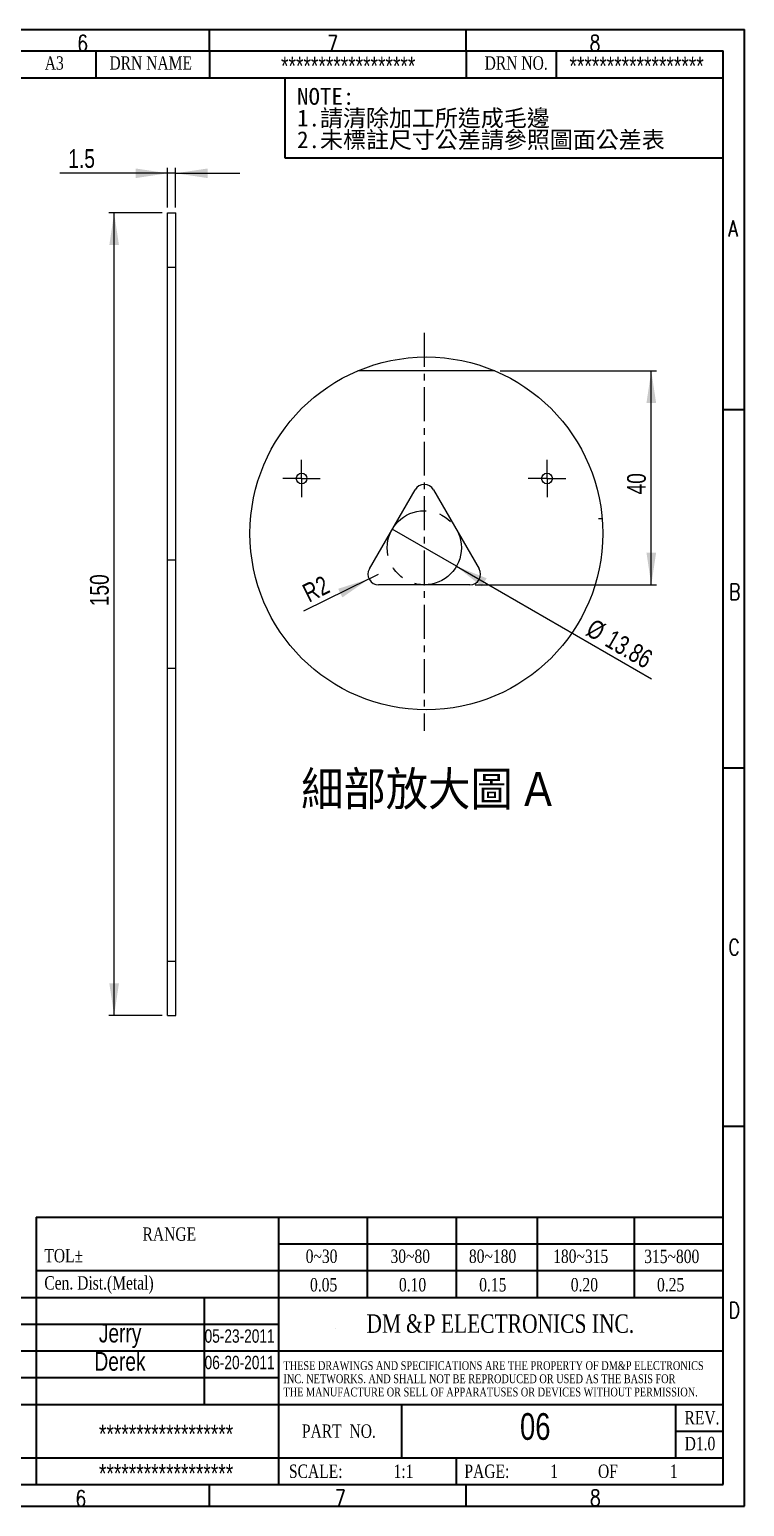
# Model space of a CAD drawing. Header units: millimetres. Extents: x 14 to 406, y 7 to 287.
# Drawn here: x 272.3 to 406, y 10.4 to 286.5 of the extents above; entities that cross this region are included whole.
import ezdxf

# ---------------------------------------------------------------- set-up
doc = ezdxf.new("R2010")
doc.units = ezdxf.units.MM
doc.header["$PDSIZE"] = -1
doc.linetypes.add('CENTER', pattern=[10.16, 6.35, -1.27, 1.27, -1.27])
doc.linetypes.add('CENTERX2', pattern=[20.32, 12.7, -2.54, 2.54, -2.54])
doc.layers.add('SLD-0', color=179, linetype='Continuous')
for name, color, linetype, lineweight in [('中心線2', 1, 'CENTER', 15), ('尺寸標柱線', 3, 'Continuous', 15), ('文字線性', 150, 'Continuous', 15)]:
    doc.layers.add(name, color=color, linetype=linetype, lineweight=lineweight)
doc.styles.add('SLDTEXTSTYLE0', font='sanss___.ttf', dxfattribs={"width": 0.733})
doc.styles.add('SLDTEXTSTYLE1', font='')
doc.styles.add('SLDTEXTSTYLE2', font='', dxfattribs={"bigfont": 'bigfont'})
doc.styles.add('SLDTEXTSTYLE3', font='txt_____.ttf', dxfattribs={"width": 0.784516})
doc.styles.add('SLDTEXTSTYLE4', font='times.ttf', dxfattribs={"width": 0.770477})
doc.styles.add('SLDTEXTSTYLE7', font='GOTHIC.TTF', dxfattribs={"width": 0.913, "bigfont": 'bigfont'})
doc.styles.get('SLDTEXTSTYLE1').set_extended_font_data('細明體')
doc.styles.get('SLDTEXTSTYLE2').set_extended_font_data('細明體')
doc.dimstyles.new('SLDDIMSTYLE0', dxfattribs={"dimtxt": 3.5, "dimasz": 6, "dimexe": 0, "dimexo": 0.0625, "dimgap": 0.875, "dimtad": 2, "dimrnd": 1e-09, "dimzin": 12, "dimdsep": 46, "dimtxsty": 'SLDTEXTSTYLE0', "dimsah": 1, "dimcen": 0.09, "dimadec": 0, "dimazin": 0, "dimtfac": 1, "dimtofl": 0, "dimtmove": 0, "dimatfit": 3, "dimfxl": 0, "dimtolj": 1, "dimtzin": 12, "dimarcsym": 0})
doc.dimstyles.new('SLDDIMSTYLE3', dxfattribs={"dimtxt": 3.5, "dimasz": 6, "dimexe": 0, "dimexo": 0.0625, "dimgap": 0.875, "dimtad": 2, "dimrnd": 1e-09, "dimzin": 12, "dimdsep": 46, "dimtxsty": 'SLDTEXTSTYLE0', "dimsah": 1, "dimcen": 0.09, "dimadec": 0, "dimazin": 0, "dimtfac": 1, "dimtmove": 0, "dimatfit": 3, "dimfxl": 0, "dimtolj": 1, "dimtzin": 12, "dimarcsym": 0})
doc.dimstyles.new('SLDDIMSTYLE4', dxfattribs={"dimtxt": 3.5, "dimasz": 6, "dimexe": 0, "dimexo": 0.0625, "dimgap": 0.875, "dimtad": 2, "dimdec": 1, "dimrnd": 1e-09, "dimzin": 12, "dimdsep": 46, "dimtxsty": 'SLDTEXTSTYLE0', "dimsah": 1, "dimcen": 0.09, "dimadec": 0, "dimazin": 0, "dimtfac": 1, "dimtdec": 1, "dimtofl": 0, "dimtmove": 0, "dimatfit": 3, "dimfxl": 0, "dimtolj": 1, "dimtzin": 12, "dimarcsym": 0})
doc.dimstyles.new('SLDDIMSTYLE6', dxfattribs={"dimtxt": 3.5, "dimasz": 6, "dimexe": 0, "dimexo": 0.0625, "dimgap": 0.875, "dimtad": 2, "dimrnd": 1e-09, "dimzin": 12, "dimdsep": 46, "dimtxsty": 'SLDTEXTSTYLE0', "dimsah": 1, "dimcen": 0.09, "dimadec": 0, "dimazin": 0, "dimtfac": 1, "dimtofl": 0, "dimtmove": 0, "dimatfit": 3, "dimfxl": 0, "dimtolj": 1, "dimtzin": 12, "dimarcsym": 0})

# ---------------------------------------------------------------- blocks, each defined once
blk = doc.blocks.new('SW_NOTE_0')
at = {"layer": '文字線性', "color": 0, "char_height": 3.5, "attachment_point": 1}
for s, insert, style in [('NOTE:', (0, 4.37), 'SLDTEXTSTYLE1'), ('1.請清除加工所造成毛邊', (0, -0.13), 'SLDTEXTSTYLE2'), ('2.未標註尺寸公差請參照圖面公差表', (0, -4.63), 'SLDTEXTSTYLE2')]:
    blk.add_mtext(s, dxfattribs=dict(at, insert=insert, style=style))
blk = doc.blocks.new('SW_NOTE_1')
at = {"layer": '文字線性', "color": 0, "char_height": 1.65, "attachment_point": 1, "style": 'SLDTEXTSTYLE4'}
for s, insert in [(' THESE DRAWINGS AND SPECIFICATIONS ARE THE PROPERTY OF DM&P ELECTRONICS', (0, 2.16)), (' THE MANUFACTURE OR SELL OF APPARATUSES OR DEVICES WITHOUT PERMISSION.', (0, -2.77)), (' INC. NETWORKS. AND SHALL NOT BE REPRODUCED OR USED AS THE BASIS FOR', (0, -0.3))]:
    blk.add_mtext(s, dxfattribs=dict(at, insert=insert))
blk = doc.blocks.new('*D81')
at = {"layer": '尺寸標柱線', "color": 5}
for p, q in [((298.16, 259.63), (278, 259.63)), ((298.16, 253.21), (298.16, 260.63)), ((299.66, 259.63), (298.16, 259.63)), ((299.66, 253.21), (299.66, 260.63)), ((299.66, 259.63), (311.66, 259.63))]:
    blk.add_line(p, q, dxfattribs=at)
for points in [[(298.16, 259.63), (292.16, 260.53), (292.16, 258.73)], [(299.66, 259.63), (305.66, 258.73), (305.66, 260.53)]]:
    blk.add_solid(points, dxfattribs=at)
at = {"layer": '尺寸標柱線', "color": 5, "insert": (279.59, 264.14), "char_height": 3.5, "attachment_point": 1, "style": 'SLDTEXTSTYLE0'}
blk.add_mtext('1.5', dxfattribs=at)
blk = doc.blocks.new('*D82')
at = {"layer": '尺寸標柱線', "color": 5}
for p, q in [((297.16, 252.21), (287.16, 252.21)), ((288.16, 102.21), (288.16, 252.21)), ((297.16, 102.21), (287.16, 102.21))]:
    blk.add_line(p, q, dxfattribs=at)
for points in [[(288.16, 252.21), (287.26, 246.21), (289.06, 246.21)], [(288.16, 102.21), (289.06, 108.21), (287.26, 108.21)]]:
    blk.add_solid(points, dxfattribs=at)
at = {"layer": '尺寸標柱線', "color": 5, "insert": (283.65, 178.69), "char_height": 3.5, "attachment_point": 1, "rotation": 90, "style": 'SLDTEXTSTYLE0'}
blk.add_mtext('150', dxfattribs=at)
blk = doc.blocks.new('*D83')
at = {"layer": '尺寸標柱線', "color": 5}
for q in [(340.14, 193.09), (388.59, 165.12)]:
    blk.add_line((352.14, 186.16), q, dxfattribs=at)
blk.add_solid([(352.14, 186.16), (356.89, 182.38), (357.79, 183.94)], dxfattribs=at)
at = {"layer": '尺寸標柱線', "color": 5, "char_height": 3.5, "attachment_point": 1, "rotation": 330, "style": 'SLDTEXTSTYLE0'}
for s, insert in [('%%c', (377.88, 176.51)), ('13.86', (381.43, 174.46))]:
    blk.add_mtext(s, dxfattribs=dict(at, insert=insert))
blk = doc.blocks.new('*D84')
at = {"layer": '尺寸標柱線', "color": 5}
for p, q in [((360.33, 222.7), (389.58, 222.7)), ((388.58, 182.7), (388.58, 222.7)), ((355.68, 182.7), (389.58, 182.7))]:
    blk.add_line(p, q, dxfattribs=at)
for points in [[(388.58, 222.7), (387.68, 216.7), (389.48, 216.7)], [(388.58, 182.7), (389.48, 188.7), (387.68, 188.7)]]:
    blk.add_solid(points, dxfattribs=at)
at = {"layer": '尺寸標柱線', "color": 5, "insert": (384.06, 199.59), "char_height": 3.5, "attachment_point": 1, "rotation": 90, "style": 'SLDTEXTSTYLE0'}
blk.add_mtext('40', dxfattribs=at)
blk = doc.blocks.new('*D85')
at = {"layer": '尺寸標柱線', "color": 5}
for q in [(323.58, 177.77), (337.61, 184.7)]:
    blk.add_line((335.81, 183.81), q, dxfattribs=at)
blk.add_solid([(335.81, 183.81), (330.04, 181.96), (330.83, 180.35)], dxfattribs=at)
at = {"layer": '尺寸標柱線', "color": 5, "char_height": 3.5, "attachment_point": 1, "rotation": 26.2946, "style": 'SLDTEXTSTYLE0'}
for s, insert in [('R', (323.02, 182.48)), ('2', (325.42, 183.67))]:
    blk.add_mtext(s, dxfattribs=dict(at, insert=insert))
blk = doc.blocks.new('SW_CENTERMARKSYMBOL_56')
at = {"layer": '中心線2', "color": 0}
for p, q in [((0, 2.5), (0, 3.5)), ((-2.5, 0), (-3.5, 0)), ((0, 0), (-2.5, 0)), ((0, 0), (0, 2.5)), ((0, 0), (0, -2.5)), ((0, 0), (2.5, 0)), ((2.5, 0), (3.5, 0)), ((0, -2.5), (0, -3.5))]:
    blk.add_line(p, q, dxfattribs=at)
blk = doc.blocks.new('SW_CENTERMARKSYMBOL_57')
at = {"color": 0, "linetype": 'Continuous', "lineweight": 0}
blk.add_line((0, 0), (-0.68, 0), dxfattribs=at)
blk = doc.blocks.new('SW_CENTERMARKSYMBOL_58')
at = {"layer": '中心線2', "color": 0}
for p, q in [((0, 2.5), (0, 3.5)), ((-2.5, 0), (-3.5, 0)), ((0, 0), (-2.5, 0)), ((0, 0), (0, 2.5)), ((0, 0), (0, -2.5)), ((0, 0), (2.5, 0)), ((2.5, 0), (3.5, 0)), ((0, -2.5), (0, -3.5))]:
    blk.add_line(p, q, dxfattribs=at)

msp = doc.modelspace()

# ---------------------------------------------------------------- linework, layer by layer
at = {"linetype": 'Continuous', "lineweight": 15}
for p, q in [((298.163, 242.0577), (298.163, 252.2077)), ((299.663, 242.0577), (299.663, 252.2077)), ((298.163, 187.3577), (298.163, 242.0577)), ((298.163, 242.0577), (299.663, 242.0577)), ((299.663, 187.3577), (299.663, 242.0577)), ((359.3334, 222.69927), (333.71857, 222.69927)), ((335.87576, 185.69927), (344.41166, 200.48388)), ((347.87576, 200.48388), (356.41166, 185.69927)), ((298.163, 167.0577), (298.163, 187.3577)), ((298.163, 187.3577), (299.663, 187.3577)), ((299.663, 167.0577), (299.663, 187.3577)), ((354.67961, 182.69927), (337.60781, 182.69927)), ((299.663, 167.0577), (298.163, 167.0577)), ((298.163, 112.3577), (298.163, 167.0577)), ((299.663, 112.3577), (299.663, 167.0577)), ((298.163, 112.3577), (299.663, 112.3577)), ((298.163, 102.2077), (298.163, 112.3577)), ((299.663, 102.2077), (299.663, 112.3577)), ((298.163, 102.2077), (299.663, 102.2077))]:
    msp.add_line(p, q, dxfattribs=at)
at = {"linetype": 'Continuous', "lineweight": 0}
msp.add_circle((346.52599, 192.31726), 32.9715, dxfattribs=at)
at = {"linetype": 'Continuous', "lineweight": 15}
for centre in [(323.20385, 202.58227), (369.08357, 202.58227)]:
    msp.add_circle(centre, 1, dxfattribs=at)
for centre, start, end in [((346.14371, 199.48388), 30.0000838, 149.9999162), ((337.60781, 184.69927), 149.9999692, 270.000043), ((354.67961, 184.69927), 269.999957, 30.0000308)]:
    msp.add_arc(centre, 2, start, end, dxfattribs=at)
at = {"layer": 'SLD-0', "color": 7, "linetype": 'Continuous', "lineweight": 30}
for p, q in [((14, 286.5), (406, 286.5)), ((306, 282.5), (306, 286.5)), ((354, 282.5), (354, 286.5)), ((406, 10.5), (406, 286.5)), ((18, 282.5), (402, 282.5)), ((284.70593, 282.5), (284.70593, 277.5)), ((306, 282.5), (306, 277.4994)), ((354, 282.5), (354, 277.5)), ((370.80591, 282.5), (370.80591, 277.5)), ((402, 14.5), (402, 282.5)), ((258, 277.49997), (402.01711, 277.49997)), ((402, 215.5), (406, 215.5)), ((402, 148.5), (406, 148.5)), ((402, 81.5), (406, 81.5)), ((273.60457, 64.51184), (402, 64.51184)), ((273.60457, 64.51184), (273.60457, 49.51184)), ((318.85457, 64.51184), (318.85457, 49.51184)), ((335.47957, 64.51184), (335.47957, 49.51184)), ((352.10457, 64.51184), (352.10457, 49.51184)), ((385.35457, 64.51184), (385.35457, 49.51184)), ((318.85457, 59.51184), (401.97957, 59.51184)), ((273.60457, 54.51184), (402, 54.51184)), ((223.22957, 49.51184), (318.85457, 49.51184)), ((273.60457, 49.51184), (273.60457, 14.51184)), ((273.60457, 49.51184), (402, 49.51184)), ((304.97957, 49.51184), (304.97957, 29.51184)), ((318.85457, 49.51184), (318.85457, 14.51184)), ((318.85457, 49.51184), (401.97957, 49.51184)), ((401.97957, 49.51184), (401.97957, 14.51184)), ((223.22957, 44.51184), (318.85457, 44.51184)), ((329.59264, 43.62471), (329.59327, 43.62471)), ((223.22957, 39.51184), (401.97957, 39.51184)), ((223.22957, 34.51184), (318.85457, 34.51184)), ((223.22957, 29.51184), (401.97957, 29.51184)), ((341.85457, 29.51184), (341.85457, 19.51184)), ((393.10457, 29.51184), (393.10457, 19.51184)), ((393.10457, 24.51184), (401.97957, 24.51184)), ((223.22957, 19.51184), (401.97957, 19.51184)), ((352.10457, 19.51184), (352.10457, 14.51184)), ((18, 14.5), (402, 14.5)), ((223.22957, 14.51184), (401.97957, 14.51184)), ((306, 10.5), (306, 14.5)), ((354, 10.5), (354, 14.5)), ((14, 10.5), (406, 10.5))]:
    msp.add_line(p, q, dxfattribs=at)
at = {"layer": 'SLD-0', "color": 7, "lineweight": 30}
for p, q in [((320.05381, 277.49961), (320.05381, 262.49961)), ((320.05381, 262.49961), (401.99068, 262.49961)), ((367.24285, 64.51184), (367.24285, 49.51184))]:
    msp.add_line(p, q, dxfattribs=at)
at = {"layer": 'SLD-0', "linetype": 'Continuous', "lineweight": 15}
msp.add_line((298.163, 252.2077), (299.663, 252.2077), dxfattribs=at)
at = {"layer": '中心線2', "color": 1, "lineweight": 0}
msp.add_line((346.14371, 229.77869), (346.14371, 155.40002), dxfattribs=at)
at = {"layer": '中心線2', "color": 1, "linetype": 'CENTERX2', "lineweight": 0}
msp.add_circle((346.14371, 189.62747), 6.9282, dxfattribs=at)
at = {"layer": '尺寸標柱線', "color": 5, "lineweight": 0}
msp.add_point((346.14371, 182.69927), dxfattribs=at)

# ---------------------------------------------------------------- block references
at = {"linetype": 'Continuous', "lineweight": 0}
msp.add_blockref('SW_CENTERMARKSYMBOL_57', (379.38754, 195.00727), dxfattribs=at)
at = {"layer": '中心線2', "color": 1}
for name, p in [('SW_CENTERMARKSYMBOL_56', (323.20385, 202.58227)), ('SW_CENTERMARKSYMBOL_58', (369.08357, 202.58227))]:
    msp.add_blockref(name, p, dxfattribs=at)
at = {"layer": '文字線性', "color": 1, "xscale": 0.9, "yscale": 0.9, "zscale": 0.9}
msp.add_blockref('SW_NOTE_0', (322.35828, 271.64547), dxfattribs=at)
at = {"layer": '文字線性', "color": 7}
msp.add_blockref('SW_NOTE_1', (319.32772, 35.4167), dxfattribs=at)

# ---------------------------------------------------------------- texts
at = {"layer": '文字線性', "color": 7, "attachment_point": 1}
for s, insert, char_height, style in [('6', (281.25117, 285.44999), 3, 'SLDTEXTSTYLE3'), ('7', (328.01668, 285.40696), 3, 'SLDTEXTSTYLE3'), ('8', (377.0398, 285.4558), 3, 'SLDTEXTSTYLE3'), ('A3', (275.18458, 281.49692), 2.5, 'SLDTEXTSTYLE4'), ('DRN NAME', (287.27341, 281.49692), 2.5, 'SLDTEXTSTYLE4'), ('DRN NO.', (357.41927, 281.49692), 2.5, 'SLDTEXTSTYLE4'), ('A', (402.99276, 250.82748), 3, 'SLDTEXTSTYLE3'), ('B', (403.11605, 182.90246), 3, 'SLDTEXTSTYLE3'), ('C', (402.99382, 116.45277), 3, 'SLDTEXTSTYLE3'), ('RANGE', (293.46468, 62.59123), 2.5, 'SLDTEXTSTYLE4'), ('TOL±', (275.10457, 58.55403), 2.5, 'SLDTEXTSTYLE4'), ('0~30', (323.97132, 58.44612), 2.5, 'SLDTEXTSTYLE4'), ('30~80', (339.81905, 58.44612), 2.5, 'SLDTEXTSTYLE4'), ('80~180', (354.48617, 58.44612), 2.5, 'SLDTEXTSTYLE4'), ('180~315', (370.22957, 58.44612), 2.5, 'SLDTEXTSTYLE4'), ('315~800', (387.25457, 58.42105), 2.5, 'SLDTEXTSTYLE4'), ('Cen. Dist.(Metal)', (275.10457, 53.46634), 2.5, 'SLDTEXTSTYLE4'), ('0.05', (324.77957, 53.11826), 2.5, 'SLDTEXTSTYLE4'), ('0.10', (341.40457, 53.11826), 2.5, 'SLDTEXTSTYLE4'), ('0.15', (356.40457, 53.11826), 2.5, 'SLDTEXTSTYLE4'), ('0.20', (373.52957, 53.11826), 2.5, 'SLDTEXTSTYLE4'), ('0.25', (389.65457, 53.11826), 2.5, 'SLDTEXTSTYLE4'), ('D', (403.05112, 48.61302), 3, 'SLDTEXTSTYLE3'), ('DM', (335.32944, 46.32946), 3.45, 'SLDTEXTSTYLE4'), ('&', (342.72497, 46.32946), 3.45, 'SLDTEXTSTYLE4'), ('P', (345.99755, 46.32946), 3.45, 'SLDTEXTSTYLE4'), (' ELECTRONICS INC.', (348.24338, 46.32946), 3.45, 'SLDTEXTSTYLE4'), ('REV.', (394.78947, 28.25876), 2.5, 'SLDTEXTSTYLE4'), ('PART  NO.', (323.26343, 25.75876), 2.5, 'SLDTEXTSTYLE4'), ('D1.0', (394.81055, 23.42858), 2.5, 'SLDTEXTSTYLE4'), ('SCALE:', (320.83634, 18.25876), 2.5, 'SLDTEXTSTYLE4'), ('1:1', (340.39624, 18.25876), 2.5, 'SLDTEXTSTYLE4'), ('PAGE:', (353.63843, 18.25876), 2.5, 'SLDTEXTSTYLE4'), ('1', (369.67749, 18.25876), 2.5, 'SLDTEXTSTYLE4'), ('OF', (378.61499, 18.25876), 2.5, 'SLDTEXTSTYLE4'), ('1', (392.05249, 18.25876), 2.5, 'SLDTEXTSTYLE4'), ('6', (280.90889, 13.42252), 3, 'SLDTEXTSTYLE3'), ('7', (329.42924, 13.5448), 3, 'SLDTEXTSTYLE3'), ('8', (377.10246, 13.53779), 3, 'SLDTEXTSTYLE3')]:
    msp.add_mtext(s, dxfattribs=dict(at, insert=insert, char_height=char_height, style=style))
at = {"layer": '文字線性', "color": 5, "attachment_point": 1, "style": 'SLDTEXTSTYLE0'}
for s, insert, char_height in [('******************', (319.3647, 281.441), 3.5), ('******************', (373.2808, 281.441), 3.5), ('Jerry', (285.29805, 44.5849), 3.5), ('05-23-2011', (305.06695, 43.53056), 2.5), ('Derek', (284.4741, 39.29124), 3.5), ('06-20-2011', (305.06695, 38.58307), 2.5), ('06', (364.0384, 27.87225), 5), ('******************', (285.31495, 25.7289), 3.5), ('******************', (285.31495, 18.34979), 3.5)]:
    msp.add_mtext(s, dxfattribs=dict(at, insert=insert, char_height=char_height))
at = {"layer": '文字線性', "color": 116, "insert": (323.12683, 147.73543), "char_height": 6.35, "attachment_point": 1, "style": 'SLDTEXTSTYLE7'}
msp.add_mtext('細部放大圖 A', dxfattribs=at)

# ---------------------------------------------------------------- dimensions: what is measured, and where the dimension line sits
at = {"layer": '尺寸標柱線', "color": 5}
dim = msp.add_linear_dim(base=(298.163, 259.6311), p1=(299.663, 252.2077), p2=(298.163, 252.2077), dimstyle='SLDDIMSTYLE4', dxfattribs=at)
dim.commit()
dim.dimension.update_dxf_attribs({"geometry": '*D81', "text_midpoint": (282.163, 259.6311), "dimtype": 160})
for base, p1, p2, picture, middle in [((288.163, 252.2077), (298.163, 102.2077), (298.163, 252.2077), '*D82', (288.163, 181.78215)), ((388.57506, 222.69927), (354.67961, 182.69927), (359.33341, 222.69927), '*D84', (388.57506, 201.64907))]:
    dim = msp.add_linear_dim(base=base, p1=p1, p2=p2, angle=90, dimstyle='SLDDIMSTYLE0', dxfattribs=at)
    dim.commit()
    dim.dimension.update_dxf_attribs({"geometry": picture, "text_midpoint": middle, "dimtype": 160})
dim = msp.add_diameter_dim_2p(p1=(340.14371, 193.09157), p2=(352.14371, 186.16337), dimstyle='SLDDIMSTYLE3', dxfattribs=at)
dim.commit()
dim.dimension.update_dxf_attribs({"geometry": '*D83', "text_midpoint": (381.46785, 169.23309), "dimtype": 163})
dim = msp.add_radius_dim(center=(337.60781, 184.69927), mpoint=(335.81475, 183.8133), dimstyle='SLDDIMSTYLE6', dxfattribs=at)
dim.commit()
dim.dimension.update_dxf_attribs({"geometry": '*D85', "text_midpoint": (326.95405, 179.43511), "dimtype": 164})

doc.saveas('drawing.dxf')
